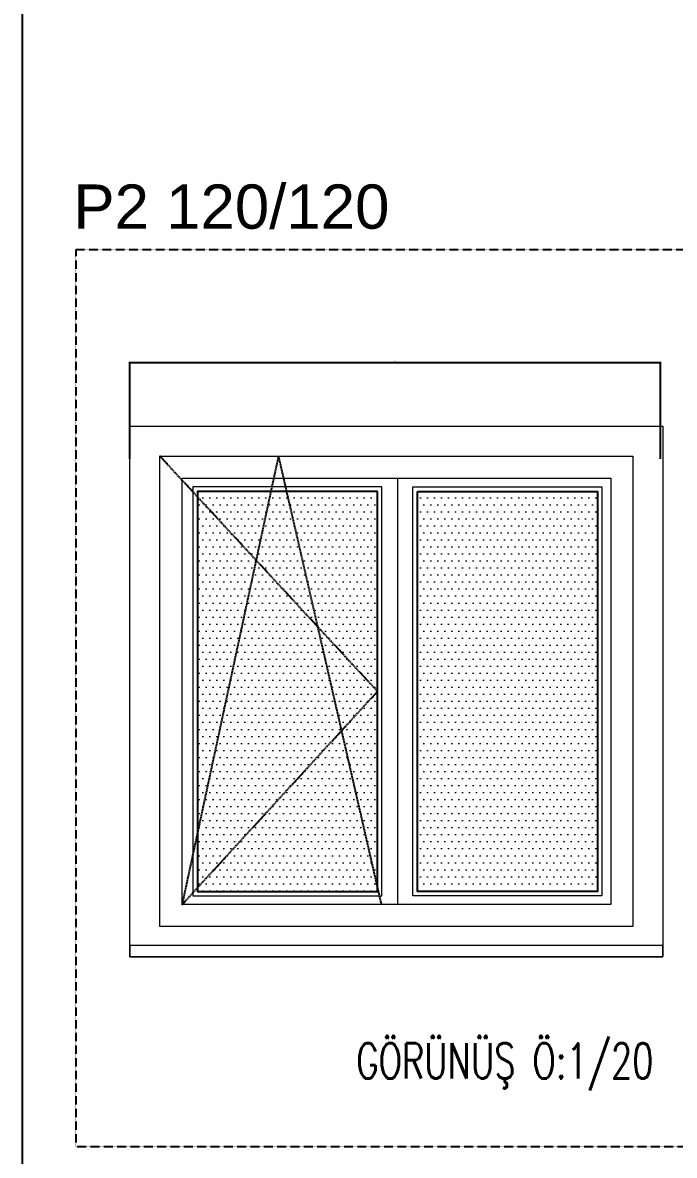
# Model space of a CAD drawing. Header units: centimetres. Extents: x -373760 to 14750, y -122502 to 29584.
# Drawn here: x -174355 to -170671, y -81415 to -75010 of the extents above; entities that cross this region are included whole.
import ezdxf
from ezdxf.enums import TextEntityAlignment as Align

# ---------------------------------------------------------------- set-up
doc = ezdxf.new("R2010")
doc.units = ezdxf.units.CM
for name, pattern in [('DASHED2', [0.375, 0.25, -0.125]), ('HIDDEN', [0.375, 0.25, -0.125]), ('HIDDEN2', [0.1875, 0.125, -0.0625])]:
    doc.linetypes.add(name, pattern=pattern)
for name, color, linetype, lineweight in [('Cam KGK', 131, 'Continuous', 5), ('hidden', 2, 'HIDDEN', 20), ('İZDÜŞÜM-TEKAY', 252, 'DASHED2', 25), ('KAPI', 205, 'Continuous', 25), ('MS denizlik', 233, 'Continuous', 18), ('OLCU IC DUSEY', 33, 'Continuous', 20), ('YAZI', 5, 'Continuous', 0)]:
    doc.layers.add(name, color=color, linetype=linetype, lineweight=lineweight)
for name, color, linetype in [('CER', 4, 'Continuous'), ('KESIK-015', 252, 'HIDDEN2'), ('Tarama', 253, 'Continuous')]:
    doc.layers.add(name, color=color, linetype=linetype)
doc.layers.add('TAŞ GRİ İNCE', color=7, linetype='Continuous', lineweight=20, true_color=0x3b617d)
doc.styles.add('POZ', font='romanstw.shx', dxfattribs={"width": 0.8})
doc.styles.get("Standard").update_dxf_attribs({"font": 'arial.ttf'})
doc.dimstyles.new('içölçü', dxfattribs={"dimtxt": 10, "dimasz": 5, "dimexe": 4, "dimexo": 1, "dimgap": 1, "dimtad": 2, "dimdec": 0, "dimzin": 0, "dimdsep": 46, "dimtxsty": 'Standard', "dimblk": 'ARCHTICK', "dimcen": 1, "dimdle": 3, "dimadec": 0, "dimazin": 0, "dimtfac": 1, "dimtdec": 0, "dimtofl": 0, "dimtmove": 0, "dimatfit": 3, "dimldrblk": 'ARCHTICK', "dimfxl": 1, "dimtolj": 1, "dimtzin": 0, "dimarcsym": 0})

# ---------------------------------------------------------------- blocks, each defined once
blk = doc.blocks.new('_ArchTick')
at = {"color": 0, "linetype": 'ByBlock', "const_width": 0.15}
blk.add_lwpolyline([(-0.5, -0.5), (0.5, 0.5)], dxfattribs=at)
blk = doc.blocks.new('*D761')
at = {"layer": 'Defpoints', "color": 0, "transparency": 16777216}
for p in [(-170748.6, -76931.6), (-173748.6, -77476.5), (-170748.6, -77476.5)]:
    blk.add_point(p, dxfattribs=at)
at = {"layer": 'OLCU IC DUSEY', "color": 0, "lineweight": -2, "transparency": 16777216}
for p, q in [((-173751.6, -76931.6), (-170745.6, -76931.6)), ((-173748.6, -77475.5), (-173748.6, -76927.6)), ((-170748.6, -77475.5), (-170748.6, -76927.6))]:
    blk.add_line(p, q, dxfattribs=at)
at = {"layer": 'OLCU IC DUSEY', "color": 0, "lineweight": -2, "transparency": 16777216, "xscale": 5, "yscale": 5, "zscale": 5, "rotation": 180}
blk.add_blockref('_ArchTick', (-173748.6, -76931.6), dxfattribs=at)
at = {"layer": 'OLCU IC DUSEY', "color": 0, "lineweight": -2, "transparency": 16777216, "xscale": 5, "yscale": 5, "zscale": 5}
blk.add_blockref('_ArchTick', (-170748.6, -76931.6), dxfattribs=at)
at = {"layer": 'OLCU IC DUSEY', "color": 0, "transparency": 16777216, "insert": (-172248.6, -76928.1), "char_height": 5, "attachment_point": 5}
blk.add_mtext('\\A1;3000', dxfattribs=at)

msp = doc.modelspace()

# ---------------------------------------------------------------- hatches: boundary and pattern name
at = {"layer": 'Tarama', "lineweight": 0, "ltscale": 20}
h = msp.add_hatch(dxfattribs=at)
h.set_pattern_fill('DOTS', color=251, scale=25)
h.set_pattern_definition([(0, (-50948214.735, 45805974.905), (19.84375, 39.6875), [0, -39.6875])])
h.paths.add_polyline_path([(-172348.59, -79922.66), (-173367.16, -79922.66), (-173367.16, -77660.52), (-172348.59, -77660.52)])
h.paths.add_polyline_path([(-171105.02, -77660.52), (-172123.59, -77660.52), (-172123.59, -79922.66), (-171105.02, -79922.66)])

# ---------------------------------------------------------------- linework, layer by layer
at = {"layer": 'Cam KGK', "ltscale": 0.5}
for points in [[(-172323.59, -77635.52), (-173392.16, -77635.52), (-173392.16, -79947.66), (-172323.59, -79947.66)], [(-172148.59, -77635.52), (-171080.02, -77635.52), (-171080.02, -79947.66), (-172148.59, -79947.66)]]:
    msp.add_lwpolyline(points, close=True, dxfattribs=at)
at = {"layer": 'CER', "color": 2}
msp.add_lwpolyline([(-174354.96, -86438.86), (-174354.96, -56738.87)], dxfattribs=at)
at = {"layer": 'hidden', "color": 252, "ltscale": 15}
msp.add_line((-173748.59, -80291.59), (-170736.09, -80291.59), dxfattribs=at)
at = {"layer": 'İZDÜŞÜM-TEKAY'}
msp.add_lwpolyline([(-167354.56, -76295.09), (-174055.27, -76295.09), (-174055.27, -81365.15), (-167354.56, -81365.15)], close=True, dxfattribs=at)
at = {"layer": 'KAPI', "ltscale": 0.5}
for points in [[(-172348.59, -77660.52), (-173367.16, -77660.52), (-173367.16, -79922.66), (-172348.59, -79922.66)], [(-172123.59, -77660.52), (-171105.02, -77660.52), (-171105.02, -79922.66), (-172123.59, -79922.66)]]:
    msp.add_lwpolyline(points, close=True, dxfattribs=at)
at = {"layer": 'KESIK-015', "ltscale": 30}
for q in [(-173454.39, -79998.16), (-172327.61, -79997.05)]:
    msp.add_line((-172909.28, -77461.59), q, dxfattribs=at)
msp.add_lwpolyline([(-173454.39, -79998.16), (-172348.59, -78791.59), (-173578.93, -77461.59)], dxfattribs=at)
at = {"layer": 'MS denizlik'}
msp.add_lwpolyline([(-170736.09, -80229.09), (-173748.59, -80229.09), (-173748.59, -80291.59), (-170736.09, -80291.59), (-170736.09, -80229.09), (-170736.09, -80229.09)], dxfattribs=at)
at = {"layer": 'TAŞ GRİ İNCE', "ltscale": 5}
msp.add_line((-172236.09, -77586.13), (-172236.09, -79997.05), dxfattribs=at)
for points in [[(-173748.59, -77291.59), (-170736.09, -77291.59), (-170736.09, -80291.59), (-173748.59, -80291.59)], [(-173578.59, -77461.59), (-170906.09, -77461.59), (-170906.09, -80121.59), (-173578.59, -80121.59)], [(-173454.05, -77586.13), (-171030.63, -77586.13), (-171030.63, -79997.05), (-173454.05, -79997.05)]]:
    msp.add_lwpolyline(points, close=True, dxfattribs=at)

# ---------------------------------------------------------------- texts
at = {"layer": 'YAZI', "lineweight": 70, "style": 'POZ', "width": 0.7}
msp.add_text('GÖRÜNÜŞ Ö:1/20', height=200, dxfattribs=at).set_placement((-170788.96, -80980.71), align=Align.RIGHT)
at = {"layer": 'YAZI', "insert": (-174068.01, -76051.79), "char_height": 250, "width": 110977.7275, "attachment_point": 4}
msp.add_mtext('P2 120/120', dxfattribs=at)

# ---------------------------------------------------------------- dimensions: what is measured, and where the dimension line sits
at = {"layer": 'OLCU IC DUSEY'}
dim = msp.add_linear_dim(base=(-170748.59, -76931.65), p1=(-173748.59, -77476.5), p2=(-170748.59, -77476.5), dimstyle='içölçü', override={"dimscale": 1, "dimtxt": 5}, dxfattribs=at)
dim.commit()
dim.dimension.update_dxf_attribs({"geometry": '*D761', "text_midpoint": (-172248.59, -76928.09)})

doc.saveas('drawing.dxf')
